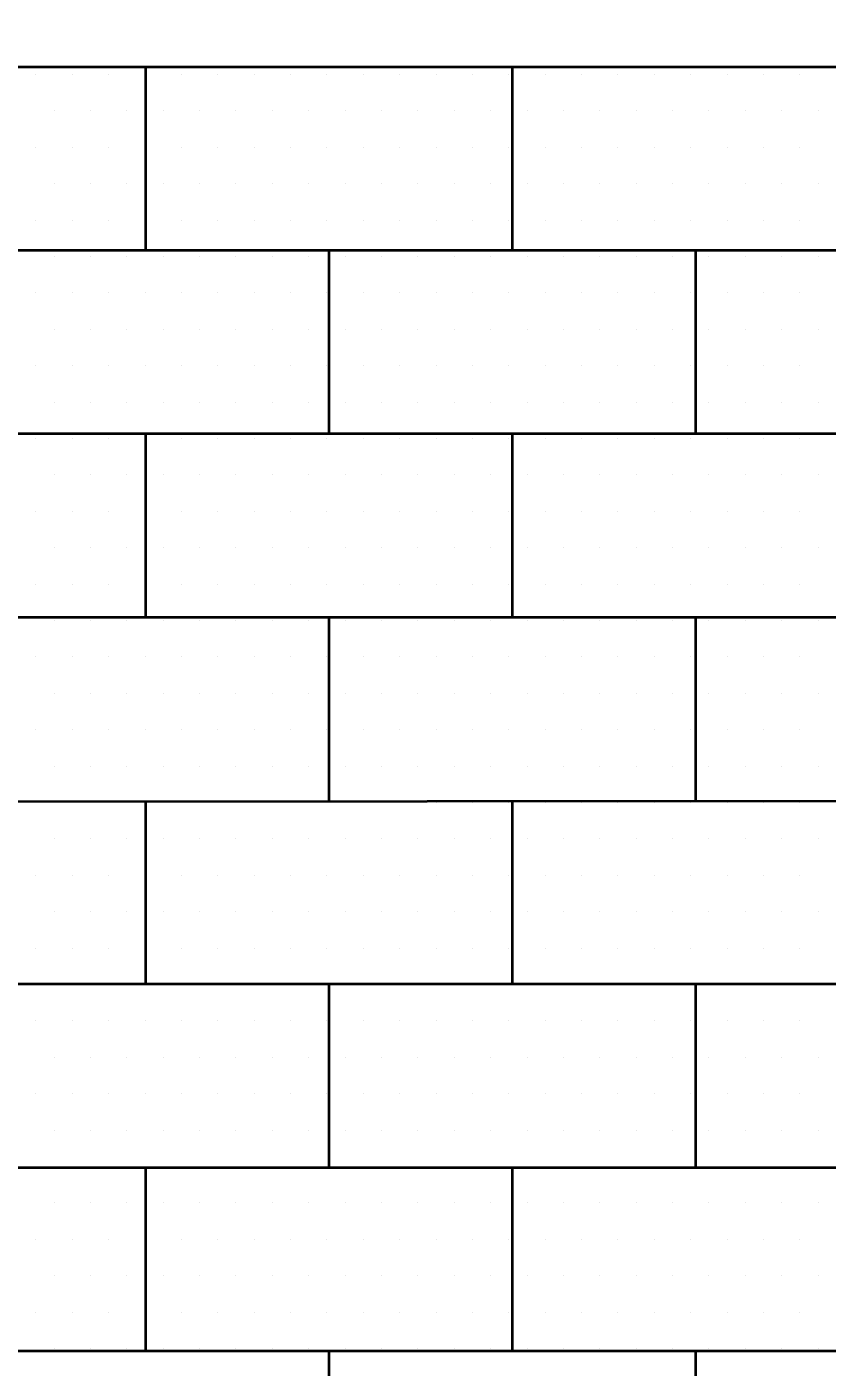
# Model space of a CAD drawing. Header units: millimetres. Extents: x 259.4 to 273.2, y 164.2 to 174.9.
# Drawn here: x 265.238 to 266.111, y 171.91 to 173.372 of the extents above; entities that cross this region are included whole.
import ezdxf

# ---------------------------------------------------------------- set-up
doc = ezdxf.new("R2010")
doc.units = ezdxf.units.MM
for name, color, linetype, lineweight in [('A-ANNO-DIMS', 3, 'Continuous', 18), ('A-ELEV-MBE1', 7, 'Continuous', 35), ('A-ELEV-PATT', 8, 'Continuous', 18), ('A-WALL-FULL-EXTR', 7, 'Continuous', 35)]:
    doc.layers.add(name, color=color, linetype=linetype, lineweight=lineweight)
doc.styles.add('E-ROMANS', font='romans.shx', dxfattribs={"width": 0.8})
doc.dimstyles.new('E-0100_ARW_18', dxfattribs={"dimscale": 0.001, "dimtxt": 180, "dimasz": 180, "dimexe": 90, "dimexo": 60, "dimgap": 90, "dimtad": 0, "dimzin": 0, "dimdsep": 46, "dimtxsty": 'E-ROMANS', "dimblk": 'OPEN90', "dimcen": 90, "dimclrd": 256, "dimclre": 256, "dimclrt": 256, "dimadec": 0, "dimazin": 0, "dimtfac": 1, "dimtmove": 1, "dimatfit": 3, "dimldrblk": 'OPEN90', "dimfxl": 1, "dimtfill": 1, "dimtolj": 1, "dimtzin": 0, "dimarcsym": 0})

# ---------------------------------------------------------------- blocks, each defined once
blk = doc.blocks.new('_Oblique')
at = {"color": 0, "linetype": 'ByBlock', "lineweight": -2}
blk.add_line((-0.5, -0.5), (0.5, 0.5), dxfattribs=at)
blk = doc.blocks.new('*D59')
at = {"layer": 'A-ANNO-DIMS', "lineweight": -2, "transparency": 16777216}
for p, q in [((263.5013, 173.3679), (263.5013, 174.3053)), ((266.9671, 173.3679), (266.9671, 174.3053))]:
    blk.add_line(p, q, dxfattribs=at)
at = {"layer": 'A-ANNO-DIMS', "transparency": 16777216}
for p, q in [((263.5013, 174.2453), (265.0279, 174.2453)), ((266.9671, 174.2453), (265.4405, 174.2453))]:
    blk.add_line(p, q, dxfattribs=at)
at = {"layer": 'A-ANNO-DIMS', "transparency": 16777216, "xscale": 0.12, "yscale": 0.12, "zscale": 0.12, "rotation": 180}
blk.add_blockref('_Oblique', (263.5013, 174.2453), dxfattribs=at)
at = {"layer": 'A-ANNO-DIMS', "transparency": 16777216, "xscale": 0.12, "yscale": 0.12, "zscale": 0.12}
blk.add_blockref('_Oblique', (266.9671, 174.2453), dxfattribs=at)
at = {"layer": 'A-ANNO-DIMS', "transparency": 16777216, "insert": (265.2342, 174.2453), "char_height": 0.12, "attachment_point": 5, "style": 'E-ROMANS', "bg_fill": 3, "box_fill_scale": 1.1, "bg_fill_color": 256, "bg_fill_true_color": 13158600, "bg_fill_transparency": 0}
blk.add_mtext('\\A1;3.47', dxfattribs=at)
blk = doc.blocks.new('_Open90')
at = {"color": 0, "linetype": 'ByBlock', "lineweight": -2}
for p, q in [((-0.5, 0.5), (0, 0)), ((0, 0), (-1, 0)), ((0, 0), (-0.5, -0.5))]:
    blk.add_line(p, q, dxfattribs=at)

msp = doc.modelspace()

# ---------------------------------------------------------------- linework, layer by layer
at = {"layer": 'A-ELEV-MBE1'}
for p, q in [((271.1671, 173.3279), (263.5013, 173.3279)), ((265.3671, 173.3279), (265.3671, 173.1279)), ((265.7671, 173.3279), (265.7671, 173.1279)), ((266.3671, 173.1279), (263.5001, 173.1279)), ((265.5671, 173.1279), (265.5671, 172.9279)), ((265.9671, 173.1279), (265.9671, 172.9279)), ((266.3671, 172.9279), (263.5001, 172.9279)), ((265.3671, 172.9279), (265.3671, 172.7279)), ((265.7671, 172.9279), (265.7671, 172.7279)), ((266.3671, 172.7279), (263.5001, 172.7279)), ((265.5671, 172.7279), (265.5671, 172.5279)), ((265.9671, 172.7279), (265.9671, 172.5279)), ((265.3671, 172.5279), (265.3671, 172.3279)), ((265.7671, 172.5279), (265.7671, 172.3279)), ((266.3671, 172.3279), (263.5001, 172.3279)), ((265.5671, 172.3279), (265.5671, 172.1279)), ((265.9671, 172.3279), (265.9671, 172.1279)), ((266.3671, 172.1279), (263.5013, 172.1279)), ((265.3671, 172.1279), (265.3671, 171.9279)), ((265.7671, 172.1279), (265.7671, 171.9279)), ((266.3671, 171.9279), (263.5001, 171.9279)), ((265.5671, 171.9279), (265.5671, 171.7279)), ((265.9671, 171.9279), (265.9671, 171.7279))]:
    msp.add_line(p, q, dxfattribs=at)
at = {"layer": 'A-ELEV-PATT', "linetype": 'Continuous'}
for p, q in [((265.2475, 173.3198), (265.2475, 173.3198)), ((265.2872, 173.3198), (265.2872, 173.3198)), ((265.3269, 173.3198), (265.3269, 173.3198)), ((265.3666, 173.3198), (265.3666, 173.3198)), ((265.4063, 173.3198), (265.4063, 173.3198)), ((265.446, 173.3198), (265.446, 173.3198)), ((265.4857, 173.3198), (265.4857, 173.3198)), ((265.5254, 173.3198), (265.5254, 173.3198)), ((265.565, 173.3198), (265.565, 173.3198)), ((265.6047, 173.3198), (265.6047, 173.3198)), ((265.6444, 173.3198), (265.6444, 173.3198)), ((265.6841, 173.3198), (265.6841, 173.3198)), ((265.7238, 173.3198), (265.7238, 173.3198)), ((265.7635, 173.3198), (265.7635, 173.3198)), ((265.8032, 173.3198), (265.8032, 173.3198)), ((265.8429, 173.3198), (265.8429, 173.3198)), ((265.8825, 173.3198), (265.8825, 173.3198)), ((265.9222, 173.3198), (265.9222, 173.3198)), ((265.9619, 173.3198), (265.9619, 173.3198)), ((266.0016, 173.3198), (266.0016, 173.3198)), ((266.0413, 173.3198), (266.0413, 173.3198)), ((266.081, 173.3198), (266.081, 173.3198)), ((265.2674, 173.2801), (265.2674, 173.2801)), ((265.3071, 173.2801), (265.3071, 173.2801)), ((265.3468, 173.2801), (265.3468, 173.2801)), ((265.3864, 173.2801), (265.3864, 173.2801)), ((265.4261, 173.2801), (265.4261, 173.2801)), ((265.4658, 173.2801), (265.4658, 173.2801)), ((265.5055, 173.2801), (265.5055, 173.2801)), ((265.5452, 173.2801), (265.5452, 173.2801)), ((265.5849, 173.2801), (265.5849, 173.2801)), ((265.6246, 173.2801), (265.6246, 173.2801)), ((265.6643, 173.2801), (265.6643, 173.2801)), ((265.7039, 173.2801), (265.7039, 173.2801)), ((265.7436, 173.2801), (265.7436, 173.2801)), ((265.7833, 173.2801), (265.7833, 173.2801)), ((265.823, 173.2801), (265.823, 173.2801)), ((265.8627, 173.2801), (265.8627, 173.2801)), ((265.9024, 173.2801), (265.9024, 173.2801)), ((265.9421, 173.2801), (265.9421, 173.2801)), ((265.9818, 173.2801), (265.9818, 173.2801)), ((266.0214, 173.2801), (266.0214, 173.2801)), ((266.0611, 173.2801), (266.0611, 173.2801)), ((266.1008, 173.2801), (266.1008, 173.2801)), ((265.2475, 173.2404), (265.2475, 173.2404)), ((265.2872, 173.2404), (265.2872, 173.2404)), ((265.3269, 173.2404), (265.3269, 173.2404)), ((265.3666, 173.2404), (265.3666, 173.2404)), ((265.4063, 173.2404), (265.4063, 173.2404)), ((265.446, 173.2404), (265.446, 173.2404)), ((265.4857, 173.2404), (265.4857, 173.2404)), ((265.5254, 173.2404), (265.5254, 173.2404)), ((265.565, 173.2404), (265.565, 173.2404)), ((265.6047, 173.2404), (265.6047, 173.2404)), ((265.6444, 173.2404), (265.6444, 173.2404)), ((265.6841, 173.2404), (265.6841, 173.2404)), ((265.7238, 173.2404), (265.7238, 173.2404)), ((265.7635, 173.2404), (265.7635, 173.2404)), ((265.8032, 173.2404), (265.8032, 173.2404)), ((265.8429, 173.2404), (265.8429, 173.2404)), ((265.8825, 173.2404), (265.8825, 173.2404)), ((265.9222, 173.2404), (265.9222, 173.2404)), ((265.9619, 173.2404), (265.9619, 173.2404)), ((266.0016, 173.2404), (266.0016, 173.2404)), ((266.0413, 173.2404), (266.0413, 173.2404)), ((266.081, 173.2404), (266.081, 173.2404)), ((265.2674, 173.2007), (265.2674, 173.2007)), ((265.3071, 173.2007), (265.3071, 173.2007)), ((265.3468, 173.2007), (265.3468, 173.2007)), ((265.3864, 173.2007), (265.3864, 173.2007)), ((265.4261, 173.2007), (265.4261, 173.2007)), ((265.4658, 173.2007), (265.4658, 173.2007)), ((265.5055, 173.2007), (265.5055, 173.2007)), ((265.5452, 173.2007), (265.5452, 173.2007)), ((265.5849, 173.2007), (265.5849, 173.2007)), ((265.6246, 173.2007), (265.6246, 173.2007)), ((265.6643, 173.2007), (265.6643, 173.2007)), ((265.7039, 173.2007), (265.7039, 173.2007)), ((265.7436, 173.2007), (265.7436, 173.2007)), ((265.7833, 173.2007), (265.7833, 173.2007)), ((265.823, 173.2007), (265.823, 173.2007)), ((265.8627, 173.2007), (265.8627, 173.2007)), ((265.9024, 173.2007), (265.9024, 173.2007)), ((265.9421, 173.2007), (265.9421, 173.2007)), ((265.9818, 173.2007), (265.9818, 173.2007)), ((266.0214, 173.2007), (266.0214, 173.2007)), ((266.0611, 173.2007), (266.0611, 173.2007)), ((266.1008, 173.2007), (266.1008, 173.2007)), ((265.2475, 173.161), (265.2475, 173.161)), ((265.2872, 173.161), (265.2872, 173.161)), ((265.3269, 173.161), (265.3269, 173.161)), ((265.3666, 173.161), (265.3666, 173.161)), ((265.4063, 173.161), (265.4063, 173.161)), ((265.446, 173.161), (265.446, 173.161)), ((265.4857, 173.161), (265.4857, 173.161)), ((265.5254, 173.161), (265.5254, 173.161)), ((265.565, 173.161), (265.565, 173.161)), ((265.6047, 173.161), (265.6047, 173.161)), ((265.6444, 173.161), (265.6444, 173.161)), ((265.6841, 173.161), (265.6841, 173.161)), ((265.7238, 173.161), (265.7238, 173.161)), ((265.7635, 173.161), (265.7635, 173.161)), ((265.8032, 173.161), (265.8032, 173.161)), ((265.8429, 173.161), (265.8429, 173.161)), ((265.8825, 173.161), (265.8825, 173.161)), ((265.9222, 173.161), (265.9222, 173.161)), ((265.9619, 173.161), (265.9619, 173.161)), ((266.0016, 173.161), (266.0016, 173.161)), ((266.0413, 173.161), (266.0413, 173.161)), ((266.081, 173.161), (266.081, 173.161)), ((265.2674, 173.1214), (265.2674, 173.1214)), ((265.3071, 173.1214), (265.3071, 173.1214)), ((265.3468, 173.1214), (265.3468, 173.1214)), ((265.3864, 173.1214), (265.3864, 173.1214)), ((265.4261, 173.1214), (265.4261, 173.1214)), ((265.4658, 173.1214), (265.4658, 173.1214)), ((265.5055, 173.1214), (265.5055, 173.1214)), ((265.5452, 173.1214), (265.5452, 173.1214)), ((265.5849, 173.1214), (265.5849, 173.1214)), ((265.6246, 173.1214), (265.6246, 173.1214)), ((265.6643, 173.1214), (265.6643, 173.1214)), ((265.7039, 173.1214), (265.7039, 173.1214)), ((265.7436, 173.1214), (265.7436, 173.1214)), ((265.7833, 173.1214), (265.7833, 173.1214)), ((265.823, 173.1214), (265.823, 173.1214)), ((265.8627, 173.1214), (265.8627, 173.1214)), ((265.9024, 173.1214), (265.9024, 173.1214)), ((265.9421, 173.1214), (265.9421, 173.1214)), ((265.9818, 173.1214), (265.9818, 173.1214)), ((266.0214, 173.1214), (266.0214, 173.1214)), ((266.0611, 173.1214), (266.0611, 173.1214)), ((266.1008, 173.1214), (266.1008, 173.1214)), ((265.2475, 173.0817), (265.2475, 173.0817)), ((265.2872, 173.0817), (265.2872, 173.0817)), ((265.3269, 173.0817), (265.3269, 173.0817)), ((265.3666, 173.0817), (265.3666, 173.0817)), ((265.4063, 173.0817), (265.4063, 173.0817)), ((265.446, 173.0817), (265.446, 173.0817)), ((265.4857, 173.0817), (265.4857, 173.0817)), ((265.5254, 173.0817), (265.5254, 173.0817)), ((265.565, 173.0817), (265.565, 173.0817)), ((265.6047, 173.0817), (265.6047, 173.0817)), ((265.6444, 173.0817), (265.6444, 173.0817)), ((265.6841, 173.0817), (265.6841, 173.0817)), ((265.7238, 173.0817), (265.7238, 173.0817)), ((265.7635, 173.0817), (265.7635, 173.0817)), ((265.8032, 173.0817), (265.8032, 173.0817)), ((265.8429, 173.0817), (265.8429, 173.0817)), ((265.8825, 173.0817), (265.8825, 173.0817)), ((265.9222, 173.0817), (265.9222, 173.0817)), ((265.9619, 173.0817), (265.9619, 173.0817)), ((266.0016, 173.0817), (266.0016, 173.0817)), ((266.0413, 173.0817), (266.0413, 173.0817)), ((266.081, 173.0817), (266.081, 173.0817)), ((265.2674, 173.042), (265.2674, 173.042)), ((265.3071, 173.042), (265.3071, 173.042)), ((265.3468, 173.042), (265.3468, 173.042)), ((265.3864, 173.042), (265.3864, 173.042)), ((265.4261, 173.042), (265.4261, 173.042)), ((265.4658, 173.042), (265.4658, 173.042)), ((265.5055, 173.042), (265.5055, 173.042)), ((265.5452, 173.042), (265.5452, 173.042)), ((265.5849, 173.042), (265.5849, 173.042)), ((265.6246, 173.042), (265.6246, 173.042)), ((265.6643, 173.042), (265.6643, 173.042)), ((265.7039, 173.042), (265.7039, 173.042)), ((265.7436, 173.042), (265.7436, 173.042)), ((265.7833, 173.042), (265.7833, 173.042)), ((265.823, 173.042), (265.823, 173.042)), ((265.8627, 173.042), (265.8627, 173.042)), ((265.9024, 173.042), (265.9024, 173.042)), ((265.9421, 173.042), (265.9421, 173.042)), ((265.9818, 173.042), (265.9818, 173.042)), ((266.0214, 173.042), (266.0214, 173.042)), ((266.0611, 173.042), (266.0611, 173.042)), ((266.1008, 173.042), (266.1008, 173.042)), ((265.2475, 173.0023), (265.2475, 173.0023)), ((265.2872, 173.0023), (265.2872, 173.0023)), ((265.3269, 173.0023), (265.3269, 173.0023)), ((265.3666, 173.0023), (265.3666, 173.0023)), ((265.4063, 173.0023), (265.4063, 173.0023)), ((265.446, 173.0023), (265.446, 173.0023)), ((265.4857, 173.0023), (265.4857, 173.0023)), ((265.5254, 173.0023), (265.5254, 173.0023)), ((265.565, 173.0023), (265.565, 173.0023)), ((265.6047, 173.0023), (265.6047, 173.0023)), ((265.6444, 173.0023), (265.6444, 173.0023)), ((265.6841, 173.0023), (265.6841, 173.0023)), ((265.7238, 173.0023), (265.7238, 173.0023)), ((265.7635, 173.0023), (265.7635, 173.0023)), ((265.8032, 173.0023), (265.8032, 173.0023)), ((265.8429, 173.0023), (265.8429, 173.0023)), ((265.8825, 173.0023), (265.8825, 173.0023)), ((265.9222, 173.0023), (265.9222, 173.0023)), ((265.9619, 173.0023), (265.9619, 173.0023)), ((266.0016, 173.0023), (266.0016, 173.0023)), ((266.0413, 173.0023), (266.0413, 173.0023)), ((266.081, 173.0023), (266.081, 173.0023)), ((265.2674, 172.9626), (265.2674, 172.9626)), ((265.3071, 172.9626), (265.3071, 172.9626)), ((265.3468, 172.9626), (265.3468, 172.9626)), ((265.3864, 172.9626), (265.3864, 172.9626)), ((265.4261, 172.9626), (265.4261, 172.9626)), ((265.4658, 172.9626), (265.4658, 172.9626)), ((265.5055, 172.9626), (265.5055, 172.9626)), ((265.5452, 172.9626), (265.5452, 172.9626)), ((265.5849, 172.9626), (265.5849, 172.9626)), ((265.6246, 172.9626), (265.6246, 172.9626)), ((265.6643, 172.9626), (265.6643, 172.9626)), ((265.7039, 172.9626), (265.7039, 172.9626)), ((265.7436, 172.9626), (265.7436, 172.9626)), ((265.7833, 172.9626), (265.7833, 172.9626)), ((265.823, 172.9626), (265.823, 172.9626)), ((265.8627, 172.9626), (265.8627, 172.9626)), ((265.9024, 172.9626), (265.9024, 172.9626)), ((265.9421, 172.9626), (265.9421, 172.9626)), ((265.9818, 172.9626), (265.9818, 172.9626)), ((266.0214, 172.9626), (266.0214, 172.9626)), ((266.0611, 172.9626), (266.0611, 172.9626)), ((266.1008, 172.9626), (266.1008, 172.9626)), ((265.2475, 172.9229), (265.2475, 172.9229)), ((265.2872, 172.9229), (265.2872, 172.9229)), ((265.3269, 172.9229), (265.3269, 172.9229)), ((265.3666, 172.9229), (265.3666, 172.9229)), ((265.4063, 172.9229), (265.4063, 172.9229)), ((265.446, 172.9229), (265.446, 172.9229)), ((265.4857, 172.9229), (265.4857, 172.9229)), ((265.5254, 172.9229), (265.5254, 172.9229)), ((265.565, 172.9229), (265.565, 172.9229)), ((265.6047, 172.9229), (265.6047, 172.9229)), ((265.6444, 172.9229), (265.6444, 172.9229)), ((265.6841, 172.9229), (265.6841, 172.9229)), ((265.7238, 172.9229), (265.7238, 172.9229)), ((265.7635, 172.9229), (265.7635, 172.9229)), ((265.8032, 172.9229), (265.8032, 172.9229)), ((265.8429, 172.9229), (265.8429, 172.9229)), ((265.8825, 172.9229), (265.8825, 172.9229)), ((265.9222, 172.9229), (265.9222, 172.9229)), ((265.9619, 172.9229), (265.9619, 172.9229)), ((266.0016, 172.9229), (266.0016, 172.9229)), ((266.0413, 172.9229), (266.0413, 172.9229)), ((266.081, 172.9229), (266.081, 172.9229)), ((265.2674, 172.8832), (265.2674, 172.8832)), ((265.3071, 172.8832), (265.3071, 172.8832)), ((265.3468, 172.8832), (265.3468, 172.8832)), ((265.3864, 172.8832), (265.3864, 172.8832)), ((265.4261, 172.8832), (265.4261, 172.8832)), ((265.4658, 172.8832), (265.4658, 172.8832)), ((265.5055, 172.8832), (265.5055, 172.8832)), ((265.5452, 172.8832), (265.5452, 172.8832)), ((265.5849, 172.8832), (265.5849, 172.8832)), ((265.6246, 172.8832), (265.6246, 172.8832)), ((265.6643, 172.8832), (265.6643, 172.8832)), ((265.7039, 172.8832), (265.7039, 172.8832)), ((265.7436, 172.8832), (265.7436, 172.8832)), ((265.7833, 172.8832), (265.7833, 172.8832)), ((265.823, 172.8832), (265.823, 172.8832)), ((265.8627, 172.8832), (265.8627, 172.8832)), ((265.9024, 172.8832), (265.9024, 172.8832)), ((265.9421, 172.8832), (265.9421, 172.8832)), ((265.9818, 172.8832), (265.9818, 172.8832)), ((266.0214, 172.8832), (266.0214, 172.8832)), ((266.0611, 172.8832), (266.0611, 172.8832)), ((266.1008, 172.8832), (266.1008, 172.8832)), ((265.2475, 172.8435), (265.2475, 172.8435)), ((265.2872, 172.8435), (265.2872, 172.8435)), ((265.3269, 172.8435), (265.3269, 172.8435)), ((265.3666, 172.8435), (265.3666, 172.8435)), ((265.4063, 172.8435), (265.4063, 172.8435)), ((265.446, 172.8435), (265.446, 172.8435)), ((265.4857, 172.8435), (265.4857, 172.8435)), ((265.5254, 172.8435), (265.5254, 172.8435)), ((265.565, 172.8435), (265.565, 172.8435)), ((265.6047, 172.8435), (265.6047, 172.8435)), ((265.6444, 172.8435), (265.6444, 172.8435)), ((265.6841, 172.8435), (265.6841, 172.8435)), ((265.7238, 172.8435), (265.7238, 172.8435)), ((265.7635, 172.8435), (265.7635, 172.8435)), ((265.8032, 172.8435), (265.8032, 172.8435)), ((265.8429, 172.8435), (265.8429, 172.8435)), ((265.8825, 172.8435), (265.8825, 172.8435)), ((265.9222, 172.8435), (265.9222, 172.8435)), ((265.9619, 172.8435), (265.9619, 172.8435)), ((266.0016, 172.8435), (266.0016, 172.8435)), ((266.0413, 172.8435), (266.0413, 172.8435)), ((266.081, 172.8435), (266.081, 172.8435)), ((265.2674, 172.8039), (265.2674, 172.8039)), ((265.3071, 172.8039), (265.3071, 172.8039)), ((265.3468, 172.8039), (265.3468, 172.8039)), ((265.3864, 172.8039), (265.3864, 172.8039)), ((265.4261, 172.8039), (265.4261, 172.8039)), ((265.4658, 172.8039), (265.4658, 172.8039)), ((265.5055, 172.8039), (265.5055, 172.8039)), ((265.5452, 172.8039), (265.5452, 172.8039)), ((265.5849, 172.8039), (265.5849, 172.8039)), ((265.6246, 172.8039), (265.6246, 172.8039)), ((265.6643, 172.8039), (265.6643, 172.8039)), ((265.7039, 172.8039), (265.7039, 172.8039)), ((265.7436, 172.8039), (265.7436, 172.8039)), ((265.7833, 172.8039), (265.7833, 172.8039)), ((265.823, 172.8039), (265.823, 172.8039)), ((265.8627, 172.8039), (265.8627, 172.8039)), ((265.9024, 172.8039), (265.9024, 172.8039)), ((265.9421, 172.8039), (265.9421, 172.8039)), ((265.9818, 172.8039), (265.9818, 172.8039)), ((266.0214, 172.8039), (266.0214, 172.8039)), ((266.0611, 172.8039), (266.0611, 172.8039)), ((266.1008, 172.8039), (266.1008, 172.8039)), ((265.2475, 172.7642), (265.2475, 172.7642)), ((265.2872, 172.7642), (265.2872, 172.7642)), ((265.3269, 172.7642), (265.3269, 172.7642)), ((265.3666, 172.7642), (265.3666, 172.7642)), ((265.4063, 172.7642), (265.4063, 172.7642)), ((265.446, 172.7642), (265.446, 172.7642)), ((265.4857, 172.7642), (265.4857, 172.7642)), ((265.5254, 172.7642), (265.5254, 172.7642)), ((265.565, 172.7642), (265.565, 172.7642)), ((265.6047, 172.7642), (265.6047, 172.7642)), ((265.6444, 172.7642), (265.6444, 172.7642)), ((265.6841, 172.7642), (265.6841, 172.7642)), ((265.7238, 172.7642), (265.7238, 172.7642)), ((265.7635, 172.7642), (265.7635, 172.7642)), ((265.8032, 172.7642), (265.8032, 172.7642)), ((265.8429, 172.7642), (265.8429, 172.7642)), ((265.8825, 172.7642), (265.8825, 172.7642)), ((265.9222, 172.7642), (265.9222, 172.7642)), ((265.9619, 172.7642), (265.9619, 172.7642)), ((266.0016, 172.7642), (266.0016, 172.7642)), ((266.0413, 172.7642), (266.0413, 172.7642)), ((266.081, 172.7642), (266.081, 172.7642)), ((265.2674, 172.7245), (265.2674, 172.7245)), ((265.3071, 172.7245), (265.3071, 172.7245)), ((265.3468, 172.7245), (265.3468, 172.7245)), ((265.3864, 172.7245), (265.3864, 172.7245)), ((265.4261, 172.7245), (265.4261, 172.7245)), ((265.4658, 172.7245), (265.4658, 172.7245)), ((265.5055, 172.7245), (265.5055, 172.7245)), ((265.5452, 172.7245), (265.5452, 172.7245)), ((265.5849, 172.7245), (265.5849, 172.7245)), ((265.6246, 172.7245), (265.6246, 172.7245)), ((265.6643, 172.7245), (265.6643, 172.7245)), ((265.7039, 172.7245), (265.7039, 172.7245)), ((265.7436, 172.7245), (265.7436, 172.7245)), ((265.7833, 172.7245), (265.7833, 172.7245)), ((265.823, 172.7245), (265.823, 172.7245)), ((265.8627, 172.7245), (265.8627, 172.7245)), ((265.9024, 172.7245), (265.9024, 172.7245)), ((265.9421, 172.7245), (265.9421, 172.7245)), ((265.9818, 172.7245), (265.9818, 172.7245)), ((266.0214, 172.7245), (266.0214, 172.7245)), ((266.0611, 172.7245), (266.0611, 172.7245)), ((266.1008, 172.7245), (266.1008, 172.7245)), ((265.2475, 172.6848), (265.2475, 172.6848)), ((265.2872, 172.6848), (265.2872, 172.6848)), ((265.3269, 172.6848), (265.3269, 172.6848)), ((265.3666, 172.6848), (265.3666, 172.6848)), ((265.4063, 172.6848), (265.4063, 172.6848)), ((265.446, 172.6848), (265.446, 172.6848)), ((265.4857, 172.6848), (265.4857, 172.6848)), ((265.5254, 172.6848), (265.5254, 172.6848)), ((265.565, 172.6848), (265.565, 172.6848)), ((265.6047, 172.6848), (265.6047, 172.6848)), ((265.6444, 172.6848), (265.6444, 172.6848)), ((265.6841, 172.6848), (265.6841, 172.6848)), ((265.7238, 172.6848), (265.7238, 172.6848)), ((265.7635, 172.6848), (265.7635, 172.6848)), ((265.8032, 172.6848), (265.8032, 172.6848)), ((265.8429, 172.6848), (265.8429, 172.6848)), ((265.8825, 172.6848), (265.8825, 172.6848)), ((265.9222, 172.6848), (265.9222, 172.6848)), ((265.9619, 172.6848), (265.9619, 172.6848)), ((266.0016, 172.6848), (266.0016, 172.6848)), ((266.0413, 172.6848), (266.0413, 172.6848)), ((266.081, 172.6848), (266.081, 172.6848)), ((265.2674, 172.6451), (265.2674, 172.6451)), ((265.3071, 172.6451), (265.3071, 172.6451)), ((265.3468, 172.6451), (265.3468, 172.6451)), ((265.3864, 172.6451), (265.3864, 172.6451)), ((265.4261, 172.6451), (265.4261, 172.6451)), ((265.4658, 172.6451), (265.4658, 172.6451)), ((265.5055, 172.6451), (265.5055, 172.6451)), ((265.5452, 172.6451), (265.5452, 172.6451)), ((265.5849, 172.6451), (265.5849, 172.6451)), ((265.6246, 172.6451), (265.6246, 172.6451)), ((265.6643, 172.6451), (265.6643, 172.6451)), ((265.7039, 172.6451), (265.7039, 172.6451)), ((265.7436, 172.6451), (265.7436, 172.6451)), ((265.7833, 172.6451), (265.7833, 172.6451)), ((265.823, 172.6451), (265.823, 172.6451)), ((265.8627, 172.6451), (265.8627, 172.6451)), ((265.9024, 172.6451), (265.9024, 172.6451)), ((265.9421, 172.6451), (265.9421, 172.6451)), ((265.9818, 172.6451), (265.9818, 172.6451)), ((266.0214, 172.6451), (266.0214, 172.6451)), ((266.0611, 172.6451), (266.0611, 172.6451)), ((266.1008, 172.6451), (266.1008, 172.6451)), ((265.2475, 172.6054), (265.2475, 172.6054)), ((265.2872, 172.6054), (265.2872, 172.6054)), ((265.3269, 172.6054), (265.3269, 172.6054)), ((265.3666, 172.6054), (265.3666, 172.6054)), ((265.4063, 172.6054), (265.4063, 172.6054)), ((265.446, 172.6054), (265.446, 172.6054)), ((265.4857, 172.6054), (265.4857, 172.6054)), ((265.5254, 172.6054), (265.5254, 172.6054)), ((265.565, 172.6054), (265.565, 172.6054)), ((265.6047, 172.6054), (265.6047, 172.6054)), ((265.6444, 172.6054), (265.6444, 172.6054)), ((265.6841, 172.6054), (265.6841, 172.6054)), ((265.7238, 172.6054), (265.7238, 172.6054)), ((265.7635, 172.6054), (265.7635, 172.6054)), ((265.8032, 172.6054), (265.8032, 172.6054)), ((265.8429, 172.6054), (265.8429, 172.6054)), ((265.8825, 172.6054), (265.8825, 172.6054)), ((265.9222, 172.6054), (265.9222, 172.6054)), ((265.9619, 172.6054), (265.9619, 172.6054)), ((266.0016, 172.6054), (266.0016, 172.6054)), ((266.0413, 172.6054), (266.0413, 172.6054)), ((266.081, 172.6054), (266.081, 172.6054)), ((265.2674, 172.5657), (265.2674, 172.5657)), ((265.3071, 172.5657), (265.3071, 172.5657)), ((265.3468, 172.5657), (265.3468, 172.5657)), ((265.3864, 172.5657), (265.3864, 172.5657)), ((265.4261, 172.5657), (265.4261, 172.5657)), ((265.4658, 172.5657), (265.4658, 172.5657)), ((265.5055, 172.5657), (265.5055, 172.5657)), ((265.5452, 172.5657), (265.5452, 172.5657)), ((265.5849, 172.5657), (265.5849, 172.5657)), ((265.6246, 172.5657), (265.6246, 172.5657)), ((265.6643, 172.5657), (265.6643, 172.5657)), ((265.7039, 172.5657), (265.7039, 172.5657)), ((265.7436, 172.5657), (265.7436, 172.5657)), ((265.7833, 172.5657), (265.7833, 172.5657)), ((265.823, 172.5657), (265.823, 172.5657)), ((265.8627, 172.5657), (265.8627, 172.5657)), ((265.9024, 172.5657), (265.9024, 172.5657)), ((265.9421, 172.5657), (265.9421, 172.5657)), ((265.9818, 172.5657), (265.9818, 172.5657)), ((266.0214, 172.5657), (266.0214, 172.5657)), ((266.0611, 172.5657), (266.0611, 172.5657)), ((266.1008, 172.5657), (266.1008, 172.5657)), ((265.2475, 172.526), (265.2475, 172.526)), ((265.2872, 172.526), (265.2872, 172.526)), ((265.3269, 172.526), (265.3269, 172.526)), ((265.3666, 172.526), (265.3666, 172.526)), ((265.4063, 172.526), (265.4063, 172.526)), ((265.446, 172.526), (265.446, 172.526)), ((265.4857, 172.526), (265.4857, 172.526)), ((265.5254, 172.526), (265.5254, 172.526)), ((265.565, 172.526), (265.565, 172.526)), ((265.6047, 172.526), (265.6047, 172.526)), ((265.6444, 172.526), (265.6444, 172.526)), ((265.6841, 172.526), (265.6841, 172.526)), ((265.7238, 172.526), (265.7238, 172.526)), ((265.7635, 172.526), (265.7635, 172.526)), ((265.8032, 172.526), (265.8032, 172.526)), ((265.8429, 172.526), (265.8429, 172.526)), ((265.8825, 172.526), (265.8825, 172.526)), ((265.9222, 172.526), (265.9222, 172.526)), ((265.9619, 172.526), (265.9619, 172.526)), ((266.0016, 172.526), (266.0016, 172.526)), ((266.0413, 172.526), (266.0413, 172.526)), ((266.081, 172.526), (266.081, 172.526)), ((265.2674, 172.4864), (265.2674, 172.4864)), ((265.3071, 172.4864), (265.3071, 172.4864)), ((265.3468, 172.4864), (265.3468, 172.4864)), ((265.3864, 172.4864), (265.3864, 172.4864)), ((265.4261, 172.4864), (265.4261, 172.4864)), ((265.4658, 172.4864), (265.4658, 172.4864)), ((265.5055, 172.4864), (265.5055, 172.4864)), ((265.5452, 172.4864), (265.5452, 172.4864)), ((265.5849, 172.4864), (265.5849, 172.4864)), ((265.6246, 172.4864), (265.6246, 172.4864)), ((265.6643, 172.4864), (265.6643, 172.4864)), ((265.7039, 172.4864), (265.7039, 172.4864)), ((265.7436, 172.4864), (265.7436, 172.4864)), ((265.7833, 172.4864), (265.7833, 172.4864)), ((265.823, 172.4864), (265.823, 172.4864)), ((265.8627, 172.4864), (265.8627, 172.4864)), ((265.9024, 172.4864), (265.9024, 172.4864)), ((265.9421, 172.4864), (265.9421, 172.4864)), ((265.9818, 172.4864), (265.9818, 172.4864)), ((266.0214, 172.4864), (266.0214, 172.4864)), ((266.0611, 172.4864), (266.0611, 172.4864)), ((266.1008, 172.4864), (266.1008, 172.4864)), ((265.2475, 172.4467), (265.2475, 172.4467)), ((265.2872, 172.4467), (265.2872, 172.4467)), ((265.3269, 172.4467), (265.3269, 172.4467)), ((265.3666, 172.4467), (265.3666, 172.4467)), ((265.4063, 172.4467), (265.4063, 172.4467)), ((265.446, 172.4467), (265.446, 172.4467)), ((265.4857, 172.4467), (265.4857, 172.4467)), ((265.5254, 172.4467), (265.5254, 172.4467)), ((265.565, 172.4467), (265.565, 172.4467)), ((265.6047, 172.4467), (265.6047, 172.4467)), ((265.6444, 172.4467), (265.6444, 172.4467)), ((265.6841, 172.4467), (265.6841, 172.4467)), ((265.7238, 172.4467), (265.7238, 172.4467)), ((265.7635, 172.4467), (265.7635, 172.4467)), ((265.8032, 172.4467), (265.8032, 172.4467)), ((265.8429, 172.4467), (265.8429, 172.4467)), ((265.8825, 172.4467), (265.8825, 172.4467)), ((265.9222, 172.4467), (265.9222, 172.4467)), ((265.9619, 172.4467), (265.9619, 172.4467)), ((266.0016, 172.4467), (266.0016, 172.4467)), ((266.0413, 172.4467), (266.0413, 172.4467)), ((266.081, 172.4467), (266.081, 172.4467)), ((265.2674, 172.407), (265.2674, 172.407)), ((265.3071, 172.407), (265.3071, 172.407)), ((265.3468, 172.407), (265.3468, 172.407)), ((265.3864, 172.407), (265.3864, 172.407)), ((265.4261, 172.407), (265.4261, 172.407)), ((265.4658, 172.407), (265.4658, 172.407)), ((265.5055, 172.407), (265.5055, 172.407)), ((265.5452, 172.407), (265.5452, 172.407)), ((265.5849, 172.407), (265.5849, 172.407)), ((265.6246, 172.407), (265.6246, 172.407)), ((265.6643, 172.407), (265.6643, 172.407)), ((265.7039, 172.407), (265.7039, 172.407)), ((265.7436, 172.407), (265.7436, 172.407)), ((265.7833, 172.407), (265.7833, 172.407)), ((265.823, 172.407), (265.823, 172.407)), ((265.8627, 172.407), (265.8627, 172.407)), ((265.9024, 172.407), (265.9024, 172.407)), ((265.9421, 172.407), (265.9421, 172.407)), ((265.9818, 172.407), (265.9818, 172.407)), ((266.0214, 172.407), (266.0214, 172.407)), ((266.0611, 172.407), (266.0611, 172.407)), ((266.1008, 172.407), (266.1008, 172.407)), ((265.2475, 172.3673), (265.2475, 172.3673)), ((265.2872, 172.3673), (265.2872, 172.3673)), ((265.3269, 172.3673), (265.3269, 172.3673)), ((265.3666, 172.3673), (265.3666, 172.3673)), ((265.4063, 172.3673), (265.4063, 172.3673)), ((265.446, 172.3673), (265.446, 172.3673)), ((265.4857, 172.3673), (265.4857, 172.3673)), ((265.5254, 172.3673), (265.5254, 172.3673)), ((265.565, 172.3673), (265.565, 172.3673)), ((265.6047, 172.3673), (265.6047, 172.3673)), ((265.6444, 172.3673), (265.6444, 172.3673)), ((265.6841, 172.3673), (265.6841, 172.3673)), ((265.7238, 172.3673), (265.7238, 172.3673)), ((265.7635, 172.3673), (265.7635, 172.3673)), ((265.8032, 172.3673), (265.8032, 172.3673)), ((265.8429, 172.3673), (265.8429, 172.3673)), ((265.8825, 172.3673), (265.8825, 172.3673)), ((265.9222, 172.3673), (265.9222, 172.3673)), ((265.9619, 172.3673), (265.9619, 172.3673)), ((266.0016, 172.3673), (266.0016, 172.3673)), ((266.0413, 172.3673), (266.0413, 172.3673)), ((266.081, 172.3673), (266.081, 172.3673)), ((265.2674, 172.3276), (265.2674, 172.3276)), ((265.3071, 172.3276), (265.3071, 172.3276)), ((265.3468, 172.3276), (265.3468, 172.3276)), ((265.3864, 172.3276), (265.3864, 172.3276)), ((265.4261, 172.3276), (265.4261, 172.3276)), ((265.4658, 172.3276), (265.4658, 172.3276)), ((265.5055, 172.3276), (265.5055, 172.3276)), ((265.5452, 172.3276), (265.5452, 172.3276)), ((265.5849, 172.3276), (265.5849, 172.3276)), ((265.6246, 172.3276), (265.6246, 172.3276)), ((265.6643, 172.3276), (265.6643, 172.3276)), ((265.7039, 172.3276), (265.7039, 172.3276)), ((265.7436, 172.3276), (265.7436, 172.3276)), ((265.7833, 172.3276), (265.7833, 172.3276)), ((265.823, 172.3276), (265.823, 172.3276)), ((265.8627, 172.3276), (265.8627, 172.3276)), ((265.9024, 172.3276), (265.9024, 172.3276)), ((265.9421, 172.3276), (265.9421, 172.3276)), ((265.9818, 172.3276), (265.9818, 172.3276)), ((266.0214, 172.3276), (266.0214, 172.3276)), ((266.0611, 172.3276), (266.0611, 172.3276)), ((266.1008, 172.3276), (266.1008, 172.3276)), ((265.2475, 172.2879), (265.2475, 172.2879)), ((265.2872, 172.2879), (265.2872, 172.2879)), ((265.3269, 172.2879), (265.3269, 172.2879)), ((265.3666, 172.2879), (265.3666, 172.2879)), ((265.4063, 172.2879), (265.4063, 172.2879)), ((265.446, 172.2879), (265.446, 172.2879)), ((265.4857, 172.2879), (265.4857, 172.2879)), ((265.5254, 172.2879), (265.5254, 172.2879)), ((265.565, 172.2879), (265.565, 172.2879)), ((265.6047, 172.2879), (265.6047, 172.2879)), ((265.6444, 172.2879), (265.6444, 172.2879)), ((265.6841, 172.2879), (265.6841, 172.2879)), ((265.7238, 172.2879), (265.7238, 172.2879)), ((265.7635, 172.2879), (265.7635, 172.2879)), ((265.8032, 172.2879), (265.8032, 172.2879)), ((265.8429, 172.2879), (265.8429, 172.2879)), ((265.8825, 172.2879), (265.8825, 172.2879)), ((265.9222, 172.2879), (265.9222, 172.2879)), ((265.9619, 172.2879), (265.9619, 172.2879)), ((266.0016, 172.2879), (266.0016, 172.2879)), ((266.0413, 172.2879), (266.0413, 172.2879)), ((266.081, 172.2879), (266.081, 172.2879)), ((265.2674, 172.2482), (265.2674, 172.2482)), ((265.3071, 172.2482), (265.3071, 172.2482)), ((265.3468, 172.2482), (265.3468, 172.2482)), ((265.3864, 172.2482), (265.3864, 172.2482)), ((265.4261, 172.2482), (265.4261, 172.2482)), ((265.4658, 172.2482), (265.4658, 172.2482)), ((265.5055, 172.2482), (265.5055, 172.2482)), ((265.5452, 172.2482), (265.5452, 172.2482)), ((265.5849, 172.2482), (265.5849, 172.2482)), ((265.6246, 172.2482), (265.6246, 172.2482)), ((265.6643, 172.2482), (265.6643, 172.2482)), ((265.7039, 172.2482), (265.7039, 172.2482)), ((265.7436, 172.2482), (265.7436, 172.2482)), ((265.7833, 172.2482), (265.7833, 172.2482)), ((265.823, 172.2482), (265.823, 172.2482)), ((265.8627, 172.2482), (265.8627, 172.2482)), ((265.9024, 172.2482), (265.9024, 172.2482)), ((265.9421, 172.2482), (265.9421, 172.2482)), ((265.9818, 172.2482), (265.9818, 172.2482)), ((266.0214, 172.2482), (266.0214, 172.2482)), ((266.0611, 172.2482), (266.0611, 172.2482)), ((266.1008, 172.2482), (266.1008, 172.2482)), ((265.2475, 172.2085), (265.2475, 172.2085)), ((265.2872, 172.2085), (265.2872, 172.2085)), ((265.3269, 172.2085), (265.3269, 172.2085)), ((265.3666, 172.2085), (265.3666, 172.2085)), ((265.4063, 172.2085), (265.4063, 172.2085)), ((265.446, 172.2085), (265.446, 172.2085)), ((265.4857, 172.2085), (265.4857, 172.2085)), ((265.5254, 172.2085), (265.5254, 172.2085)), ((265.565, 172.2085), (265.565, 172.2085)), ((265.6047, 172.2085), (265.6047, 172.2085)), ((265.6444, 172.2085), (265.6444, 172.2085)), ((265.6841, 172.2085), (265.6841, 172.2085)), ((265.7238, 172.2085), (265.7238, 172.2085)), ((265.7635, 172.2085), (265.7635, 172.2085)), ((265.8032, 172.2085), (265.8032, 172.2085)), ((265.8429, 172.2085), (265.8429, 172.2085)), ((265.8825, 172.2085), (265.8825, 172.2085)), ((265.9222, 172.2085), (265.9222, 172.2085)), ((265.9619, 172.2085), (265.9619, 172.2085)), ((266.0016, 172.2085), (266.0016, 172.2085)), ((266.0413, 172.2085), (266.0413, 172.2085)), ((266.081, 172.2085), (266.081, 172.2085)), ((265.2674, 172.1689), (265.2674, 172.1689)), ((265.3071, 172.1689), (265.3071, 172.1689)), ((265.3468, 172.1689), (265.3468, 172.1689)), ((265.3864, 172.1689), (265.3864, 172.1689)), ((265.4261, 172.1689), (265.4261, 172.1689)), ((265.4658, 172.1689), (265.4658, 172.1689)), ((265.5055, 172.1689), (265.5055, 172.1689)), ((265.5452, 172.1689), (265.5452, 172.1689)), ((265.5849, 172.1689), (265.5849, 172.1689)), ((265.6246, 172.1689), (265.6246, 172.1689)), ((265.6643, 172.1689), (265.6643, 172.1689)), ((265.7039, 172.1689), (265.7039, 172.1689)), ((265.7436, 172.1689), (265.7436, 172.1689)), ((265.7833, 172.1689), (265.7833, 172.1689)), ((265.823, 172.1689), (265.823, 172.1689)), ((265.8627, 172.1689), (265.8627, 172.1689)), ((265.9024, 172.1689), (265.9024, 172.1689)), ((265.9421, 172.1689), (265.9421, 172.1689)), ((265.9818, 172.1689), (265.9818, 172.1689)), ((266.0214, 172.1689), (266.0214, 172.1689)), ((266.0611, 172.1689), (266.0611, 172.1689)), ((266.1008, 172.1689), (266.1008, 172.1689)), ((265.2475, 172.1292), (265.2475, 172.1292)), ((265.2872, 172.1292), (265.2872, 172.1292)), ((265.3269, 172.1292), (265.3269, 172.1292)), ((265.3666, 172.1292), (265.3666, 172.1292)), ((265.4063, 172.1292), (265.4063, 172.1292)), ((265.446, 172.1292), (265.446, 172.1292)), ((265.4857, 172.1292), (265.4857, 172.1292)), ((265.5254, 172.1292), (265.5254, 172.1292)), ((265.565, 172.1292), (265.565, 172.1292)), ((265.6047, 172.1292), (265.6047, 172.1292)), ((265.6444, 172.1292), (265.6444, 172.1292)), ((265.6841, 172.1292), (265.6841, 172.1292)), ((265.7238, 172.1292), (265.7238, 172.1292)), ((265.7635, 172.1292), (265.7635, 172.1292)), ((265.8032, 172.1292), (265.8032, 172.1292)), ((265.8429, 172.1292), (265.8429, 172.1292)), ((265.8825, 172.1292), (265.8825, 172.1292)), ((265.9222, 172.1292), (265.9222, 172.1292)), ((265.9619, 172.1292), (265.9619, 172.1292)), ((266.0016, 172.1292), (266.0016, 172.1292)), ((266.0413, 172.1292), (266.0413, 172.1292)), ((266.081, 172.1292), (266.081, 172.1292)), ((265.2674, 172.0895), (265.2674, 172.0895)), ((265.3071, 172.0895), (265.3071, 172.0895)), ((265.3468, 172.0895), (265.3468, 172.0895)), ((265.3864, 172.0895), (265.3864, 172.0895)), ((265.4261, 172.0895), (265.4261, 172.0895)), ((265.4658, 172.0895), (265.4658, 172.0895)), ((265.5055, 172.0895), (265.5055, 172.0895)), ((265.5452, 172.0895), (265.5452, 172.0895)), ((265.5849, 172.0895), (265.5849, 172.0895)), ((265.6246, 172.0895), (265.6246, 172.0895)), ((265.6643, 172.0895), (265.6643, 172.0895)), ((265.7039, 172.0895), (265.7039, 172.0895)), ((265.7436, 172.0895), (265.7436, 172.0895)), ((265.7833, 172.0895), (265.7833, 172.0895)), ((265.823, 172.0895), (265.823, 172.0895)), ((265.8627, 172.0895), (265.8627, 172.0895)), ((265.9024, 172.0895), (265.9024, 172.0895)), ((265.9421, 172.0895), (265.9421, 172.0895)), ((265.9818, 172.0895), (265.9818, 172.0895)), ((266.0214, 172.0895), (266.0214, 172.0895)), ((266.0611, 172.0895), (266.0611, 172.0895)), ((266.1008, 172.0895), (266.1008, 172.0895)), ((265.2475, 172.0498), (265.2475, 172.0498)), ((265.2872, 172.0498), (265.2872, 172.0498)), ((265.3269, 172.0498), (265.3269, 172.0498)), ((265.3666, 172.0498), (265.3666, 172.0498)), ((265.4063, 172.0498), (265.4063, 172.0498)), ((265.446, 172.0498), (265.446, 172.0498)), ((265.4857, 172.0498), (265.4857, 172.0498)), ((265.5254, 172.0498), (265.5254, 172.0498)), ((265.565, 172.0498), (265.565, 172.0498)), ((265.6047, 172.0498), (265.6047, 172.0498)), ((265.6444, 172.0498), (265.6444, 172.0498)), ((265.6841, 172.0498), (265.6841, 172.0498)), ((265.7238, 172.0498), (265.7238, 172.0498)), ((265.7635, 172.0498), (265.7635, 172.0498)), ((265.8032, 172.0498), (265.8032, 172.0498)), ((265.8429, 172.0498), (265.8429, 172.0498)), ((265.8825, 172.0498), (265.8825, 172.0498)), ((265.9222, 172.0498), (265.9222, 172.0498)), ((265.9619, 172.0498), (265.9619, 172.0498)), ((266.0016, 172.0498), (266.0016, 172.0498)), ((266.0413, 172.0498), (266.0413, 172.0498)), ((266.081, 172.0498), (266.081, 172.0498)), ((265.2674, 172.0101), (265.2674, 172.0101)), ((265.3071, 172.0101), (265.3071, 172.0101)), ((265.3468, 172.0101), (265.3468, 172.0101)), ((265.3864, 172.0101), (265.3864, 172.0101)), ((265.4261, 172.0101), (265.4261, 172.0101)), ((265.4658, 172.0101), (265.4658, 172.0101)), ((265.5055, 172.0101), (265.5055, 172.0101)), ((265.5452, 172.0101), (265.5452, 172.0101)), ((265.5849, 172.0101), (265.5849, 172.0101)), ((265.6246, 172.0101), (265.6246, 172.0101)), ((265.6643, 172.0101), (265.6643, 172.0101)), ((265.7039, 172.0101), (265.7039, 172.0101)), ((265.7436, 172.0101), (265.7436, 172.0101)), ((265.7833, 172.0101), (265.7833, 172.0101)), ((265.823, 172.0101), (265.823, 172.0101)), ((265.8627, 172.0101), (265.8627, 172.0101)), ((265.9024, 172.0101), (265.9024, 172.0101)), ((265.9421, 172.0101), (265.9421, 172.0101)), ((265.9818, 172.0101), (265.9818, 172.0101)), ((266.0214, 172.0101), (266.0214, 172.0101)), ((266.0611, 172.0101), (266.0611, 172.0101)), ((266.1008, 172.0101), (266.1008, 172.0101)), ((265.2475, 171.9704), (265.2475, 171.9704)), ((265.2872, 171.9704), (265.2872, 171.9704)), ((265.3269, 171.9704), (265.3269, 171.9704)), ((265.3666, 171.9704), (265.3666, 171.9704)), ((265.4063, 171.9704), (265.4063, 171.9704)), ((265.446, 171.9704), (265.446, 171.9704)), ((265.4857, 171.9704), (265.4857, 171.9704)), ((265.5254, 171.9704), (265.5254, 171.9704)), ((265.565, 171.9704), (265.565, 171.9704)), ((265.6047, 171.9704), (265.6047, 171.9704)), ((265.6444, 171.9704), (265.6444, 171.9704)), ((265.6841, 171.9704), (265.6841, 171.9704)), ((265.7238, 171.9704), (265.7238, 171.9704)), ((265.7635, 171.9704), (265.7635, 171.9704)), ((265.8032, 171.9704), (265.8032, 171.9704)), ((265.8429, 171.9704), (265.8429, 171.9704)), ((265.8825, 171.9704), (265.8825, 171.9704)), ((265.9222, 171.9704), (265.9222, 171.9704)), ((265.9619, 171.9704), (265.9619, 171.9704)), ((266.0016, 171.9704), (266.0016, 171.9704)), ((266.0413, 171.9704), (266.0413, 171.9704)), ((266.081, 171.9704), (266.081, 171.9704)), ((265.2674, 171.9307), (265.2674, 171.9307)), ((265.3071, 171.9307), (265.3071, 171.9307)), ((265.3468, 171.9307), (265.3468, 171.9307)), ((265.3864, 171.9307), (265.3864, 171.9307)), ((265.4261, 171.9307), (265.4261, 171.9307)), ((265.4658, 171.9307), (265.4658, 171.9307)), ((265.5055, 171.9307), (265.5055, 171.9307)), ((265.5452, 171.9307), (265.5452, 171.9307)), ((265.5849, 171.9307), (265.5849, 171.9307)), ((265.6246, 171.9307), (265.6246, 171.9307)), ((265.6643, 171.9307), (265.6643, 171.9307)), ((265.7039, 171.9307), (265.7039, 171.9307)), ((265.7436, 171.9307), (265.7436, 171.9307)), ((265.7833, 171.9307), (265.7833, 171.9307)), ((265.823, 171.9307), (265.823, 171.9307)), ((265.8627, 171.9307), (265.8627, 171.9307)), ((265.9024, 171.9307), (265.9024, 171.9307)), ((265.9421, 171.9307), (265.9421, 171.9307)), ((265.9818, 171.9307), (265.9818, 171.9307)), ((266.0214, 171.9307), (266.0214, 171.9307)), ((266.0611, 171.9307), (266.0611, 171.9307)), ((266.1008, 171.9307), (266.1008, 171.9307))]:
    msp.add_line(p, q, dxfattribs=at)
at = {"layer": 'A-WALL-FULL-EXTR'}
msp.add_line((263.5013, 172.526), (266.3671, 172.5279), dxfattribs=at)

# ---------------------------------------------------------------- next in the draw order: dimensions: what is measured, and where the dimension line sits
at = {"layer": 'A-ANNO-DIMS'}
dim = msp.add_linear_dim(base=(266.9671, 174.2453), p1=(263.5013, 173.3279), p2=(266.9671, 173.3279), dimstyle='E-0100_ARW_18', override={"dimtxt": 120, "dimasz": 120, "dimexe": 60, "dimexo": 40, "dimgap": 60, "dimblk": 'Oblique', "dimcen": 60, "dimlwd": 65535}, dxfattribs=at)
dim.commit()
dim.dimension.update_dxf_attribs({"geometry": '*D59', "text_midpoint": (265.2342, 174.2453)})

doc.saveas('drawing.dxf')
